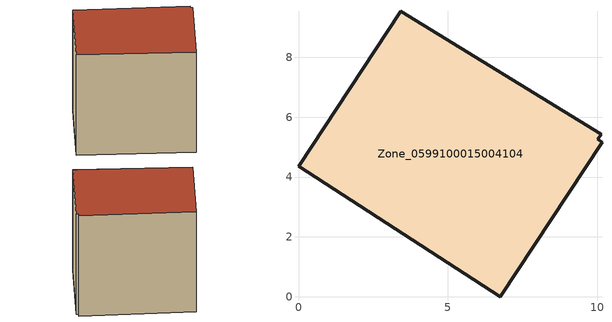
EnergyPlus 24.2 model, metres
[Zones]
Zone_0599100015004104
 floor ground (C_G): 10.15,5.16 6.75,0 0,4.36 3.43,9.54 10.13,5.43 10.01,5.26 z0.88
 wall outside (C_F): 0,4.36 6.75,0 10.15,5.16 10.01,5.26 10.13,5.43 3.43,9.54 0,4.36 z0.88:8.5
 roof outside (C_R): 6.75,0 10.15,5.16 10.01,5.26 10.13,5.43 3.43,9.54 0,4.36 z8.5
[BUILDING]
Pand.0599100015004104: North Axis=0; Terrain=City; Loads Convergence Tolerance Value=0.04; Temperature Convergence Tolerance Value=0.4; Solar Distribution=FullExterior; Maximum Number of Warmup Days=25; Minimum Number of Warmup Days=1
[Site:Location]
Rotterdam.The.Hague.AP_ZH_NLD Design_Conditions: Latitude=51.96; Longitude=4.45; Time Zone=1; Elevation=-4.5
[SITE:GROUNDTEMPERATURE:BUILDINGSURFACE]
18, 18, 18, 18, 18, 18, 18, 18, 18, 18, 18, 18
[MATERIAL] Thermal Absorptance=0.9; Solar Absorptance=0.7; Visible Absorptance=0.7
Name | Roughness | Thickness | Conductivity | Density | Specific Heat
G.TI.1965-1974 | MediumSmooth | 0.15 | 0.882353 | 540 | 1210
F.TI.1965-1974 | Rough | 0.3 | 0.697674 | 1920 | 840
R.TI.1965-1974 | MediumRough | 0.2 | 0.232558 | 1500 | 1000
[CONSTRUCTION]
C_G: G.TI.1965-1974
C_F: F.TI.1965-1974
C_R: R.TI.1965-1974
[ZONE]
Zone_0599100015004104: Type=1; Multiplier=1; Ceiling Height=Autocalculate; Volume=Autocalculate; Floor Area=autocalculate; Part of Total Floor Area=Yes
[ZONEINFILTRATION:DESIGNFLOWRATE]
Infil_Zone_0599100015004104: Zone or ZoneList or Space or SpaceList=Zone_0599100015004104; Schedule=AlwaysOn; Design Flow Rate Calculation Method=Flow/Area; Flow Rate per Floor Area=0.003; Constant Term Coefficient=1; Temperature Term Coefficient=0; Velocity Term Coefficient=0; Velocity Squared Term Coefficient=0
[HVACTEMPLATE:ZONE:IDEALLOADSAIRSYSTEM]
Zone_0599100015004104: Maximum Heating Supply Air Temperature=50; Minimum Cooling Supply Air Temperature=13; Maximum Heating Supply Air Humidity Ratio=0.0156; Minimum Cooling Supply Air Humidity Ratio=0.0077; Heating Limit=NoLimit; Cooling Limit=NoLimit; Dehumidification Control Type=ConstantSensibleHeatRatio; Cooling Sensible Heat Ratio=0.7; Dehumidification Setpoint=60; Humidification Control Type=None; Humidification Setpoint=30; Outdoor Air Method=None; Outdoor Air Flow Rate per Person=0.00944; Outdoor Air Flow Rate per Zone Floor Area=0; Outdoor Air Flow Rate per Zone=0; Demand Controlled Ventilation Type=None; Outdoor Air Economizer Type=NoEconomizer; Heat Recovery Type=None; Sensible Heat Recovery Effectiveness=0.7; Latent Heat Recovery Effectiveness=0.65
[ZONECONTROL:THERMOSTAT]
ThermostatControl_Zone_0599100015004104: Zone or ZoneList=Zone_0599100015004104; Control Type Schedule=DualSetpointControlType; Control 1=Thermostat_Zone_0599100015004104; Temperature Difference Between Cutout And Setpoint=0
[THERMOSTATSETPOINT:DUALSETPOINT]
Thermostat_Zone_0599100015004104: Heating Setpoint Temperature Schedule=HeatingSetpoint_Zone_0599100015004104; Cooling Setpoint Temperature Schedule=CoolingSetpoint_Zone_0599100015004104
[SCHEDULE:COMPACT]
HeatingSetpoint_Zone_0599100015004104: Through: 12/31, For: AllDays, Until: 24:00, 21
CoolingSetpoint_Zone_0599100015004104: Through: 12/31, For: AllDays, Until: 24:00, 24
DualSetpointControlType: Through: 12/31, For: AllDays, Until: 24:00, 4
AlwaysOn: Through: 12/31, For: AllDays, Until: 24:00, 1
